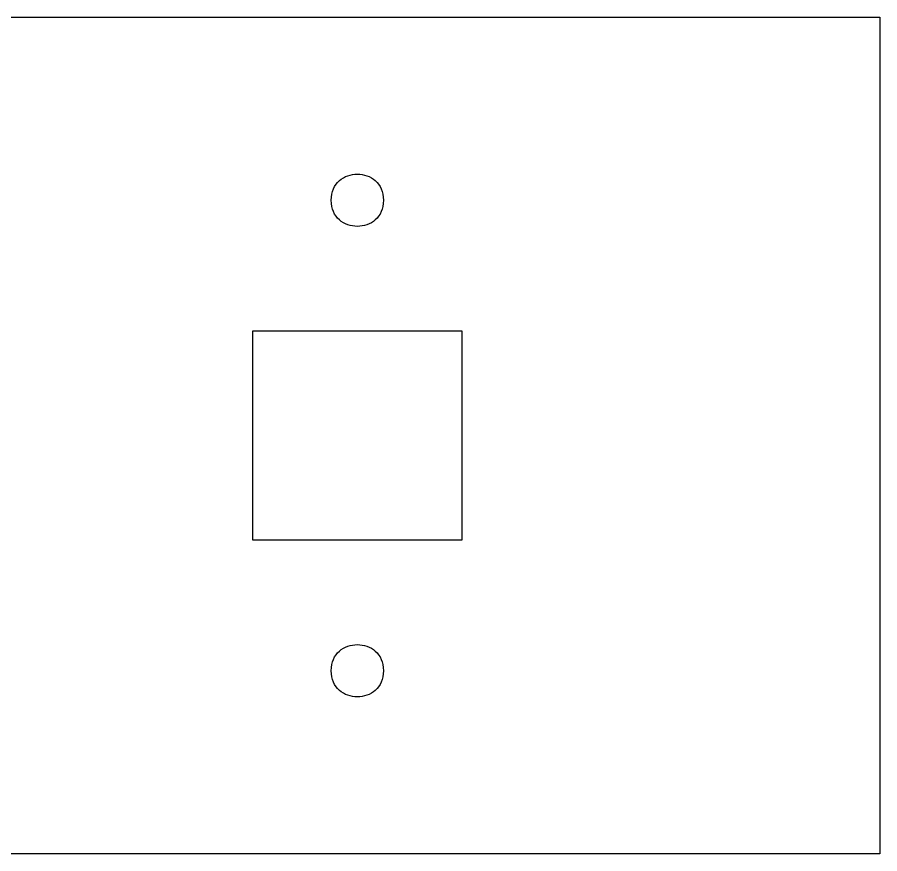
# Model space of a CAD drawing. Extents: x 0 to 6.5, y -3.25 to 0.
# Drawn here: x 4.436 to 6.5, y -2 to 0 of the extents above; entities that cross this region are included whole.
import ezdxf

# ---------------------------------------------------------------- set-up
doc = ezdxf.new("R2010")
doc.units = 0
doc.layers.add('LAYER_1', color=18, linetype='CONTINUOUS')

msp = doc.modelspace()

# ---------------------------------------------------------------- linework, layer by layer
at = {"layer": 'LAYER_1'}
for points in [[(0, 0), (6.5, 0), (6.5, -2), (0, -2)], [(5.3125, -0.4375), (5.3121, -0.4451), (5.3111, -0.4521), (5.3094, -0.4587), (5.3071, -0.4648), (5.3043, -0.4705), (5.301, -0.4756), (5.2972, -0.4802), (5.293, -0.4844), (5.2884, -0.488), (5.2835, -0.4912), (5.2783, -0.4939), (5.2729, -0.4961), (5.2674, -0.4978), (5.2617, -0.499), (5.2559, -0.4998), (5.25, -0.5), (5.2441, -0.4998), (5.2383, -0.499), (5.2326, -0.4978), (5.2271, -0.4961), (5.2217, -0.4939), (5.2165, -0.4912), (5.2116, -0.488), (5.207, -0.4844), (5.2028, -0.4802), (5.199, -0.4756), (5.1957, -0.4705), (5.1929, -0.4648), (5.1906, -0.4587), (5.1889, -0.4521), (5.1879, -0.4451), (5.1875, -0.4375), (5.1879, -0.4299), (5.1889, -0.4229), (5.1906, -0.4163), (5.1929, -0.4102), (5.1957, -0.4045), (5.199, -0.3994), (5.2028, -0.3948), (5.207, -0.3906), (5.2116, -0.387), (5.2165, -0.3838), (5.2217, -0.3811), (5.227, -0.3789), (5.2326, -0.3772), (5.2383, -0.376), (5.2441, -0.3752), (5.25, -0.375), (5.2559, -0.3752), (5.2617, -0.376), (5.2674, -0.3772), (5.2729, -0.3789), (5.2783, -0.3811), (5.2835, -0.3838), (5.2884, -0.387), (5.293, -0.3906), (5.2972, -0.3948), (5.301, -0.3994), (5.3043, -0.4045), (5.3071, -0.4102), (5.3094, -0.4163), (5.3111, -0.4228), (5.3121, -0.4299), (5.3125, -0.4375)], [(5, -0.75), (5.5, -0.75), (5.5, -1.25), (5, -1.25)], [(5.3125, -1.5625), (5.3121, -1.5701), (5.3111, -1.5771), (5.3094, -1.5837), (5.3071, -1.5898), (5.3043, -1.5955), (5.301, -1.6006), (5.2972, -1.6052), (5.293, -1.6094), (5.2884, -1.613), (5.2835, -1.6162), (5.2783, -1.6189), (5.2729, -1.6211), (5.2674, -1.6228), (5.2617, -1.624), (5.2559, -1.6248), (5.25, -1.625), (5.2441, -1.6248), (5.2383, -1.624), (5.2326, -1.6228), (5.2271, -1.6211), (5.2217, -1.6189), (5.2165, -1.6162), (5.2116, -1.613), (5.207, -1.6094), (5.2028, -1.6052), (5.199, -1.6006), (5.1957, -1.5955), (5.1929, -1.5898), (5.1906, -1.5837), (5.1889, -1.5771), (5.1879, -1.5701), (5.1875, -1.5625), (5.1879, -1.5549), (5.1889, -1.5479), (5.1906, -1.5413), (5.1929, -1.5352), (5.1957, -1.5295), (5.199, -1.5244), (5.2028, -1.5198), (5.207, -1.5156), (5.2116, -1.512), (5.2165, -1.5088), (5.2217, -1.5061), (5.227, -1.5039), (5.2326, -1.5022), (5.2383, -1.501), (5.2441, -1.5002), (5.25, -1.5), (5.2559, -1.5002), (5.2617, -1.501), (5.2674, -1.5022), (5.2729, -1.5039), (5.2783, -1.5061), (5.2835, -1.5088), (5.2884, -1.512), (5.293, -1.5156), (5.2972, -1.5198), (5.301, -1.5244), (5.3043, -1.5295), (5.3071, -1.5352), (5.3094, -1.5413), (5.3111, -1.5478), (5.3121, -1.5549), (5.3125, -1.5625)]]:
    msp.add_lwpolyline(points, close=True, dxfattribs=at)

doc.saveas('drawing.dxf')
